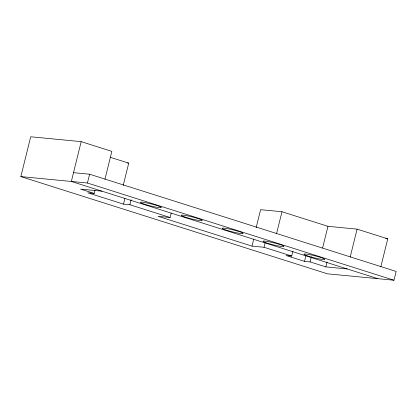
<?xml version="1.0" encoding="UTF-8"?>
<svg xmlns="http://www.w3.org/2000/svg" width="417" height="417" viewBox="0 0 417 417"><rect width="100%" height="100%" fill="white"/><g stroke="black" fill="none" stroke-linecap="round" stroke-linejoin="round"><path stroke-width="0.63" d="M73.512 172.664L89.603 174.217L396.15 271.436L393.971 280.229L327.397 273.807L20.85 176.589L30.707 136.771L81.19 141.644L111.85 151.366L104.938 179.284M81.19 141.644L71.338 181.463L377.885 278.681M20.85 176.589L87.424 183.016L89.603 174.217M171.194 213.103L170.105 217.502L129.89 204.747L123.5 204.127L87.815 192.816L94.211 193.431L94.987 190.288M123.203 185.476L128.728 163.141L110.328 157.308M123.5 204.127L124.897 198.476M129.89 204.747L131.136 199.722M256.147 227.672L260.604 209.678L281.975 211.737L327.971 226.327L357.088 229.136L387.742 238.858L380.83 266.781M170.105 217.502L158.09 216.34L252.004 246.124L253.713 239.212M252.004 246.124L264.018 247.281L265.264 242.256M276.601 233.457L281.975 211.737M347.231 268.955L325.859 266.896L310.112 261.902L304.509 261.36L286.098 255.522L291.702 256.064L292.948 251.034M304.509 261.36L305.906 255.704M310.112 261.902L311.358 256.872M322.596 248.042L327.971 226.327M325.859 266.896L327.1 261.866M350.176 257.06L357.088 229.136M127.435 163.016L128.728 163.141M101.993 191.184L80.622 189.12L94.211 193.431M385.798 238.67L387.742 238.858M87.424 183.016L393.971 280.229M264.018 247.281L291.702 256.064M144.934 204.346A10.759 1.048 13.9 0 0 161.322 207.567A10.759 1.048 13.9 0 0 146.476 202.855A10.759 1.048 13.9 0 0 144.934 204.346M184.976 217.038A10.759 1.048 13.9 0 0 202.052 220.598A10.759 1.048 13.9 0 0 188.322 216.016A10.759 1.048 13.9 0 0 184.976 217.038M226.681 230.267A10.759 1.048 13.9 0 0 243.064 233.489A10.759 1.048 13.9 0 0 228.219 228.782A10.759 1.048 13.9 0 0 226.681 230.267M267.552 243.231A10.759 1.048 13.9 0 0 283.941 246.452A10.759 1.048 13.9 0 0 269.095 241.745A10.759 1.048 13.9 0 0 267.552 243.231M308.424 256.194A10.759 1.048 13.9 0 0 324.812 259.41A10.759 1.048 13.9 0 0 309.967 254.704A10.759 1.048 13.9 0 0 308.424 256.194"/></g></svg>
